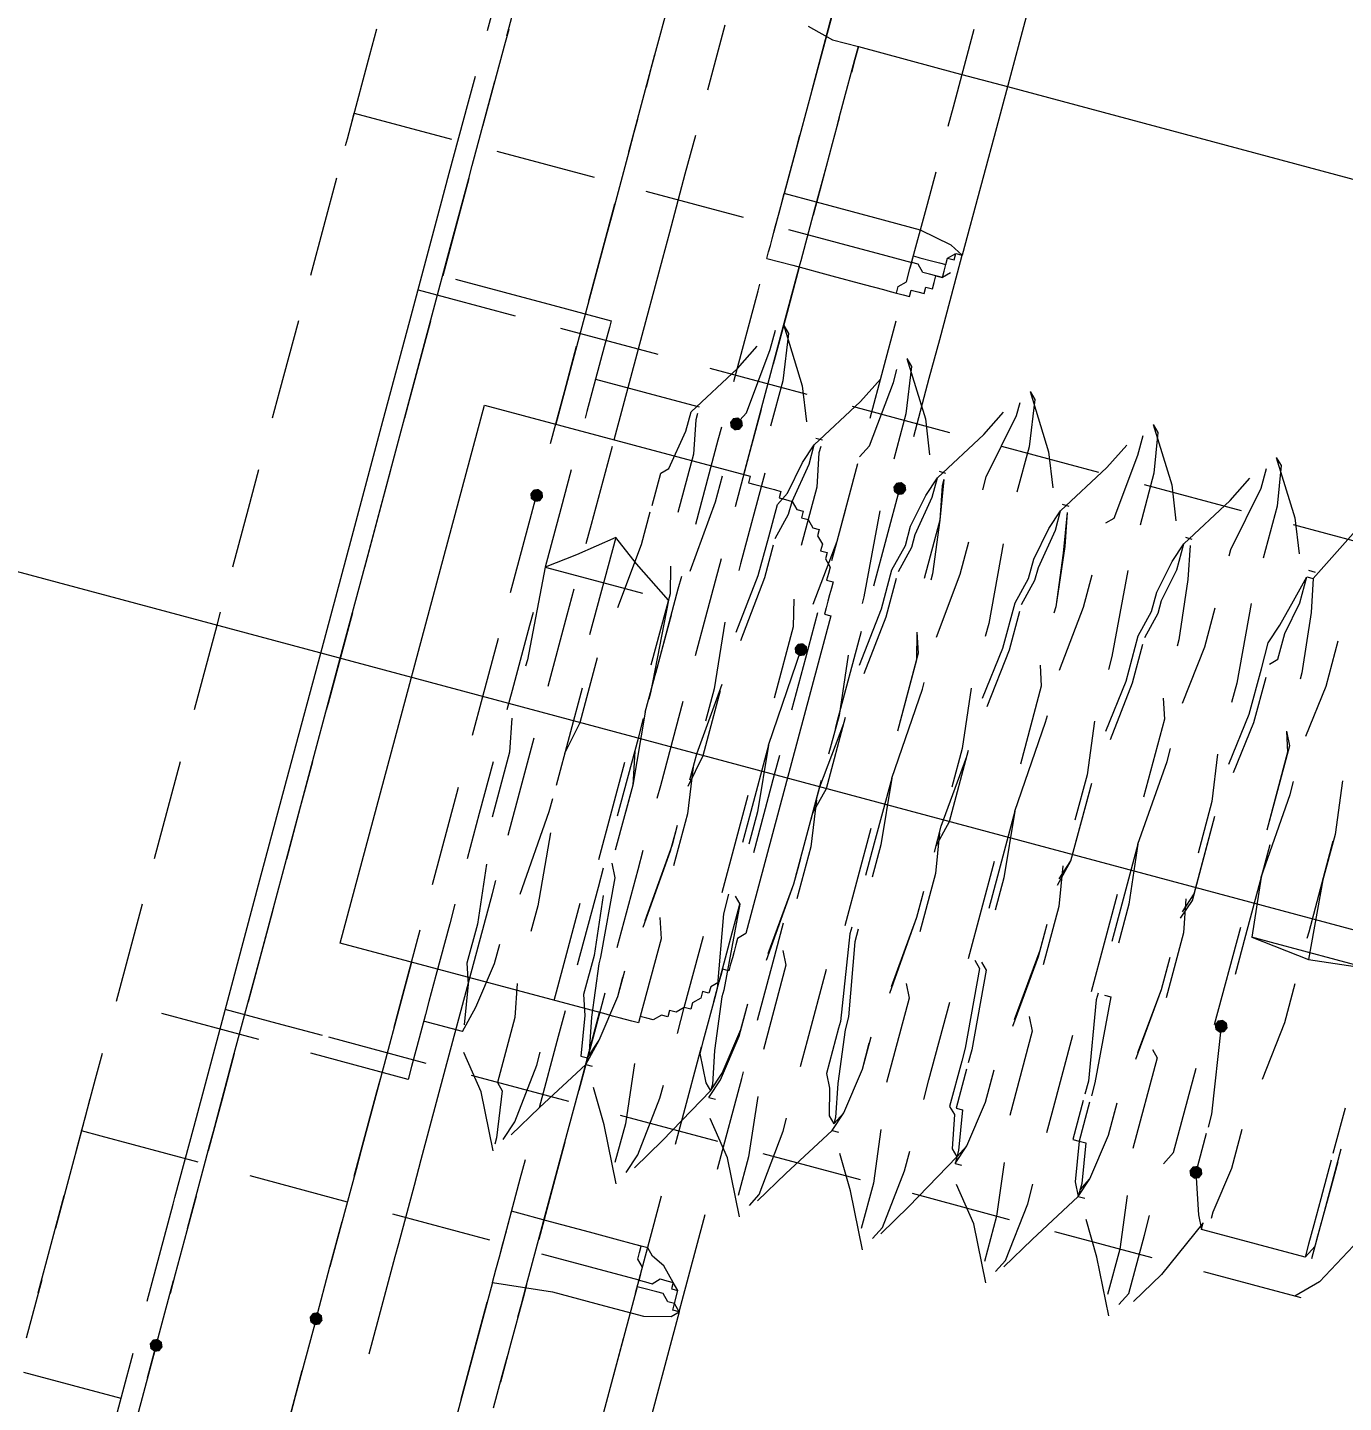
# Model space of a CAD drawing. Header units: millimetres. Extents: x 89051 to 218395, y -330386 to -125649.
# Drawn here: x 90745.63 to 90769.36, y -128572.65 to -128547.86 of the extents above; entities that cross this region are included whole.
import ezdxf

# ---------------------------------------------------------------- set-up
doc = ezdxf.new("R2010")
doc.units = ezdxf.units.MM
doc.header["$LTSCALE"] = 13
doc.linetypes.add('ACAD_ISO04W100', pattern=[30, 24, -3, 0, -3])
doc.layers.add('C00-00-00', color=7, linetype='Continuous')
doc.layers.add('标注、文本', color=3, linetype='Continuous', lineweight=25)
doc.styles.get("Standard").update_dxf_attribs({"font": 'gbenor.shx', "bigfont": 'gbcbig.shx'})
doc.dimstyles.new('1-15', dxfattribs={"dimscale": 20, "dimtxt": 3.5, "dimasz": 2, "dimexe": 1.5, "dimexo": 0.5, "dimgap": 0.5, "dimtad": 1, "dimtoh": 1, "dimdec": 1, "dimdsep": 46, "dimtxsty": 'Standard', "dimcen": 2.5, "dimclrd": 3, "dimclre": 3, "dimclrt": 3, "dimadec": 0, "dimazin": 2, "dimtfac": 1, "dimtdec": 1, "dimtmove": 0, "dimatfit": 2, "dimfxl": 1, "dimarcsym": 0})

# ---------------------------------------------------------------- blocks, each defined once
blk = doc.blocks.new('225635')
at = {"layer": 'C00-00-00'}
h = blk.add_hatch(color=256, dxfattribs=at)
h.dxf.hatch_style = 2
h.paths.add_polyline_path([(72480.039, -125605.137), (72479.954, -125605.173), (72479.918, -125605.258), (72479.954, -125605.344), (72480.039, -125605.379), (72480.125, -125605.344), (72480.16, -125605.258), (72480.125, -125605.173)])
h = blk.add_hatch(color=256, dxfattribs=at)
h.dxf.hatch_style = 2
h.paths.add_polyline_path([(72483.186, -125605.5), (72483.1, -125605.536), (72483.065, -125605.621), (72483.1, -125605.707), (72483.186, -125605.742), (72483.271, -125605.707), (72483.307, -125605.621), (72483.271, -125605.536)])
h = blk.add_hatch(color=256, dxfattribs=at)
h.dxf.hatch_style = 2
h.paths.add_polyline_path([(72476.893, -125607.315), (72476.808, -125607.351), (72476.772, -125607.436), (72476.808, -125607.522), (72476.893, -125607.557), (72476.979, -125607.522), (72477.014, -125607.436), (72476.979, -125607.351)])
h = blk.add_hatch(color=256, dxfattribs=at)
h.dxf.hatch_style = 2
h.paths.add_polyline_path([(72482.218, -125608.767), (72482.132, -125608.803), (72482.097, -125608.888), (72482.132, -125608.974), (72482.218, -125609.009), (72482.303, -125608.974), (72482.338, -125608.888), (72482.303, -125608.803)])
h = blk.add_hatch(color=256, dxfattribs=at)
h.dxf.hatch_style = 2
h.paths.add_polyline_path([(72491.293, -125613.366), (72491.208, -125613.401), (72491.172, -125613.487), (72491.208, -125613.572), (72491.293, -125613.608), (72491.379, -125613.572), (72491.414, -125613.487), (72491.379, -125613.401)])
h = blk.add_hatch(color=256, dxfattribs=at)
h.dxf.hatch_style = 2
h.paths.add_polyline_path([(72491.535, -125616.028), (72491.45, -125616.063), (72491.414, -125616.149), (72491.45, -125616.234), (72491.535, -125616.27), (72491.621, -125616.234), (72491.656, -125616.149), (72491.621, -125616.063)])
h = blk.add_hatch(color=256, dxfattribs=at)
h.dxf.hatch_style = 2
h.paths.add_polyline_path([(72476.893, -125622.683), (72476.808, -125622.719), (72476.772, -125622.804), (72476.808, -125622.89), (72476.893, -125622.925), (72476.979, -125622.89), (72477.014, -125622.804), (72476.979, -125622.719)])
h = blk.add_hatch(color=256, dxfattribs=at)
h.dxf.hatch_style = 2
h.paths.add_polyline_path([(72474.231, -125623.893), (72474.146, -125623.929), (72474.11, -125624.014), (72474.146, -125624.1), (72474.231, -125624.135), (72474.316, -125624.1), (72474.352, -125624.014), (72474.316, -125623.929)])
at = {"layer": 'C00-00-00', "lineweight": 15}
for points in [[(72479.797, -125571.497), (72479.797, -125571.739), (72479.797, -125572.223), (72479.797, -125572.828), (72479.797, -125573.554), (72479.797, -125574.643), (72479.797, -125575.732), (72479.797, -125577.063), (72479.797, -125578.636), (72479.797, -125580.331), (72479.797, -125582.146), (72479.797, -125584.082), (72479.797, -125586.139), (72479.797, -125588.438), (72479.797, -125590.737), (72479.797, -125593.157), (72479.797, -125595.699), (72479.797, -125598.361), (72479.797, -125601.023)], [(72483.186, -125574.764), (72483.186, -125574.885), (72483.186, -125575.006), (72483.186, -125575.49), (72483.186, -125576.095), (72483.186, -125576.821), (72483.186, -125577.91), (72483.186, -125578.999), (72483.186, -125580.331), (72483.186, -125581.904), (72483.186, -125583.477), (72483.186, -125585.292), (72483.186, -125587.228), (72483.186, -125589.406), (72483.186, -125591.584), (72483.186, -125593.883), (72483.186, -125596.183), (72483.186, -125598.724), (72483.186, -125601.265)], [(72482.339, -125598.724), (72482.339, -125597.272)], [(72479.797, -125599.087), (72479.797, -125597.514)], [(72476.893, -125597.998), (72476.893, -125599.45)], [(72479.434, -125597.998), (72479.918, -125598.119)], [(72479.918, -125598.119), (72480.402, -125598.119)], [(72480.402, -125598.119), (72482.218, -125598.119)], [(72480.402, -125598.361), (72480.402, -125598.119)], [(72480.402, -125598.119), (72480.402, -125598.361)], [(72482.218, -125598.119), (72483.186, -125598.119)], [(72483.186, -125598.119), (72497.222, -125598.119)], [(72477.982, -125599.571), (72477.982, -125598.361)], [(72480.402, -125598.845), (72480.402, -125598.361)], [(72480.402, -125598.361), (72480.402, -125598.603)], [(72480.402, -125599.45), (72480.402, -125598.845)], [(72482.339, -125599.087), (72482.339, -125598.724)], [(72473.868, -125599.571), (72473.868, -125599.087)], [(72474.231, -125599.571), (72474.231, -125598.966)], [(72476.893, -125600.418), (72476.893, -125599.208)], [(72474.231, -125599.45), (72474.231, -125599.692)], [(72476.893, -125599.45), (72476.893, -125599.813)], [(72480.402, -125599.571), (72480.402, -125599.45)], [(72480.402, -125599.45), (72480.402, -125599.934)], [(72474.231, -125599.692), (72474.231, -125601.265)], [(72471.932, -125600.539), (72471.932, -125600.055)], [(72479.797, -125600.176), (72479.797, -125599.934)], [(72480.402, -125599.934), (72480.402, -125600.781)], [(72482.339, -125600.539), (72482.339, -125599.934)], [(72473.868, -125600.902), (72473.868, -125600.418)], [(72474.231, -125601.991), (72474.231, -125600.418)], [(72476.893, -125601.023), (72476.893, -125600.418)], [(72476.893, -125600.418), (72476.893, -125600.66)], [(72477.982, -125601.144), (72477.982, -125600.418)], [(72479.797, -125601.749), (72479.797, -125600.176)], [(72480.402, -125601.144), (72480.402, -125600.418)], [(72471.932, -125601.87), (72471.932, -125600.539)], [(72476.893, -125600.66), (72476.893, -125601.023)], [(72482.339, -125601.749), (72482.339, -125600.539)], [(72473.868, -125602.233), (72473.868, -125600.902)], [(72480.402, -125600.781), (72480.402, -125601.265)], [(72476.893, -125601.023), (72476.893, -125602.233)], [(72477.982, -125602.233), (72477.982, -125601.144)], [(72483.186, -125601.265), (72482.944, -125601.144), (72482.339, -125601.023), (72481.491, -125601.023), (72480.402, -125601.023), (72479.797, -125601.023)], [(72479.797, -125602.233), (72479.797, -125602.112), (72479.797, -125601.991), (72479.797, -125601.87), (72479.797, -125601.628), (72479.797, -125601.386), (72479.797, -125601.265), (72479.797, -125601.023)], [(72480.402, -125602.112), (72480.402, -125601.144)], [(72482.097, -125602.233), (72482.218, -125602.233), (72482.339, -125602.233), (72482.46, -125602.233), (72482.46, -125602.112), (72482.581, -125602.112), (72482.702, -125602.112), (72482.702, -125601.991), (72482.823, -125601.991), (72482.823, -125601.87), (72482.823, -125601.749), (72482.944, -125601.749), (72482.944, -125601.628), (72482.944, -125601.507), (72482.944, -125601.386), (72483.065, -125601.265)], [(72482.944, -125601.507), (72482.944, -125601.386)], [(72482.944, -125601.386), (72483.065, -125601.386)], [(72483.065, -125601.386), (72483.065, -125601.265)], [(72483.065, -125601.265), (72483.186, -125601.265)], [(72483.186, -125601.386), (72483.186, -125601.265)], [(72483.186, -125602.838), (72483.186, -125601.386)], [(72471.932, -125601.749), (72471.932, -125601.628)], [(72471.932, -125601.628), (72473.747, -125601.628)], [(72474.594, -125601.628), (72476.409, -125601.628)], [(72477.377, -125601.628), (72479.192, -125601.628)], [(72480.039, -125601.628), (72481.854, -125601.628)], [(72481.854, -125601.628), (72482.339, -125601.628)], [(72482.339, -125601.628), (72482.339, -125601.507)], [(72482.339, -125601.507), (72482.46, -125601.507)], [(72482.339, -125601.749), (72482.339, -125601.628)], [(72482.46, -125601.628), (72482.339, -125601.628)], [(72482.46, -125601.507), (72482.702, -125601.507)], [(72482.581, -125601.749), (72482.46, -125601.628)], [(72482.702, -125601.507), (72482.823, -125601.507)], [(72482.823, -125601.507), (72482.944, -125601.507)], [(72483.065, -125601.628), (72482.944, -125601.749)], [(72471.932, -125601.87), (72471.932, -125601.749)], [(72471.932, -125601.991), (72471.932, -125601.87)], [(72482.339, -125601.991), (72482.339, -125601.749)], [(72482.702, -125601.749), (72482.581, -125601.749)], [(72482.823, -125601.749), (72482.702, -125601.749)], [(72482.944, -125601.749), (72482.823, -125601.749)], [(72471.932, -125602.112), (72471.932, -125601.991)], [(72471.932, -125602.233), (72471.932, -125602.112)], [(72474.231, -125602.233), (72474.231, -125601.991)], [(72476.893, -125602.112), (72476.893, -125601.991)], [(72476.893, -125603.806), (72476.893, -125602.112)], [(72480.402, -125602.233), (72480.402, -125602.112)], [(72482.218, -125602.112), (72482.339, -125601.991)], [(72482.218, -125602.233), (72482.218, -125602.112)], [(72473.868, -125620.021), (72473.868, -125619.416), (72473.868, -125617.48), (72473.868, -125615.423), (72473.868, -125613.245), (72473.868, -125611.188), (72473.868, -125609.009), (72473.868, -125606.952), (72473.868, -125604.895), (72473.868, -125602.838), (72473.868, -125602.233)], [(72474.231, -125602.233), (72474.231, -125602.838)], [(72474.231, -125611.188), (72474.231, -125609.251), (72474.231, -125607.315), (72474.231, -125605.5), (72474.231, -125603.685), (72474.231, -125602.233)], [(72476.893, -125602.233), (72476.893, -125602.596), (72476.893, -125604.29), (72476.893, -125606.105)], [(72477.982, -125606.105), (72477.982, -125604.411), (72477.982, -125602.717), (72477.982, -125602.233)], [(72479.797, -125602.233), (72480.281, -125602.233), (72481.007, -125602.233), (72481.612, -125602.233), (72481.975, -125602.233), (72482.097, -125602.233)], [(72480.402, -125602.233), (72480.402, -125603.08)], [(72480.402, -125606.105), (72480.402, -125604.774), (72480.402, -125603.443), (72480.402, -125602.233)], [(72482.097, -125602.233), (72482.218, -125602.233)], [(72471.932, -125604.653), (72471.932, -125602.838)], [(72474.231, -125602.838), (72474.231, -125604.048)], [(72479.797, -125602.838), (72479.797, -125602.717)], [(72479.797, -125604.532), (72479.797, -125602.838)], [(72482.339, -125604.532), (72482.339, -125602.717)], [(72483.186, -125603.564), (72483.186, -125602.838)], [(72480.402, -125603.08), (72480.402, -125604.048)], [(72480.402, -125603.322), (72480.523, -125603.443)], [(72480.402, -125603.322), (72481.007, -125604.29)], [(72482.702, -125603.322), (72482.823, -125603.443)], [(72482.702, -125603.322), (72483.307, -125604.29)], [(72485.001, -125603.322), (72485.122, -125603.443)], [(72485.001, -125603.322), (72485.606, -125604.29)], [(72487.3, -125603.322), (72487.421, -125603.443)], [(72487.3, -125603.322), (72487.905, -125604.29)], [(72489.599, -125603.322), (72489.72, -125603.443)], [(72489.599, -125603.322), (72490.204, -125604.29)], [(72480.281, -125603.806), (72480.281, -125603.443)], [(72480.523, -125603.443), (72480.644, -125604.29)], [(72482.581, -125603.806), (72482.581, -125603.564)], [(72482.823, -125603.443), (72482.944, -125604.29)], [(72483.186, -125604.653), (72483.186, -125603.564)], [(72484.88, -125603.806), (72484.88, -125603.564)], [(72485.122, -125603.443), (72485.243, -125604.29)], [(72487.179, -125603.927), (72487.179, -125603.564)], [(72487.421, -125603.443), (72487.542, -125604.169)], [(72489.478, -125603.927), (72489.478, -125603.564)], [(72489.72, -125603.443), (72489.841, -125604.169)], [(72479.797, -125604.29), (72480.039, -125603.806)], [(72480.16, -125605.016), (72480.281, -125603.806)], [(72482.097, -125604.29), (72482.339, -125603.806)], [(72482.46, -125605.016), (72482.581, -125603.806)], [(72484.396, -125604.29), (72484.638, -125603.806)], [(72484.638, -125605.016), (72484.88, -125603.806)], [(72486.695, -125604.29), (72486.937, -125603.806)], [(72488.994, -125604.29), (72489.236, -125603.806)], [(72474.473, -125604.048), (72476.288, -125604.048)], [(72476.288, -125604.048), (72477.377, -125604.048)], [(72477.377, -125604.048), (72477.377, -125604.169)], [(72487.058, -125605.137), (72487.179, -125603.927)], [(72489.236, -125605.137), (72489.478, -125603.927)], [(72477.377, -125604.169), (72477.377, -125604.532)], [(72479.192, -125605.258), (72479.797, -125604.29)], [(72480.644, -125604.29), (72480.644, -125605.137)], [(72481.007, -125604.29), (72481.249, -125604.895)], [(72481.491, -125605.258), (72482.097, -125604.29)], [(72482.944, -125604.29), (72482.944, -125605.137)], [(72483.307, -125604.29), (72483.549, -125604.895)], [(72483.791, -125605.258), (72484.396, -125604.29)], [(72485.243, -125604.29), (72485.243, -125605.137)], [(72485.606, -125604.29), (72485.848, -125604.895)], [(72486.09, -125605.258), (72486.695, -125604.29)], [(72487.542, -125604.169), (72487.542, -125605.137)], [(72487.905, -125604.29), (72488.147, -125604.895)], [(72488.389, -125605.258), (72488.994, -125604.29)], [(72489.841, -125604.169), (72489.841, -125605.137)], [(72490.204, -125604.29), (72490.446, -125604.895)], [(72490.809, -125605.258), (72491.293, -125604.29)], [(72473.868, -125604.411), (72475.683, -125604.411)], [(72476.53, -125604.411), (72478.345, -125604.411)], [(72477.377, -125604.532), (72477.377, -125605.137)], [(72479.313, -125604.411), (72481.128, -125604.411)], [(72481.975, -125604.411), (72483.791, -125604.411)], [(72484.759, -125604.411), (72486.574, -125604.411)], [(72487.421, -125604.411), (72489.236, -125604.411)], [(72490.204, -125604.411), (72492.019, -125604.411)], [(72476.893, -125605.5), (72476.893, -125604.653)], [(72474.231, -125604.895), (72474.231, -125606.468)], [(72480.039, -125605.258), (72480.16, -125605.016)], [(72480.402, -125604.895), (72480.402, -125605.742)], [(72482.339, -125605.258), (72482.46, -125605.016)], [(72484.638, -125605.258), (72484.638, -125605.016)], [(72477.377, -125605.137), (72477.377, -125605.742)], [(72477.377, -125605.137), (72479.192, -125605.137)], [(72479.192, -125605.137), (72479.313, -125605.137)], [(72479.192, -125605.621), (72479.192, -125605.258)], [(72479.313, -125605.258), (72479.313, -125605.379)], [(72481.37, -125605.621), (72481.491, -125605.258)], [(72481.491, -125605.137), (72481.612, -125605.137)], [(72481.491, -125605.621), (72481.491, -125605.258)], [(72481.612, -125605.258), (72481.612, -125605.379)], [(72481.612, -125605.258), (72481.612, -125605.379)], [(72483.67, -125605.621), (72483.791, -125605.258)], [(72483.791, -125605.137), (72483.912, -125605.137)], [(72483.791, -125605.621), (72483.791, -125605.258)], [(72483.912, -125605.258), (72484.033, -125605.984)], [(72483.912, -125605.258), (72483.912, -125605.379)], [(72485.969, -125605.621), (72486.09, -125605.258)], [(72486.09, -125605.137), (72486.211, -125605.137)], [(72486.09, -125605.621), (72486.09, -125605.258)], [(72486.211, -125605.258), (72486.332, -125605.863)], [(72486.211, -125605.258), (72486.332, -125605.984)], [(72486.937, -125605.258), (72487.058, -125605.137)], [(72488.268, -125605.621), (72488.389, -125605.258)], [(72488.389, -125605.137), (72488.51, -125605.137)], [(72488.389, -125605.742), (72488.389, -125605.258)], [(72488.51, -125605.258), (72488.631, -125605.863)], [(72488.51, -125605.258), (72488.631, -125605.863)], [(72489.236, -125605.258), (72489.236, -125605.137)], [(72490.567, -125605.742), (72490.688, -125605.258)], [(72490.688, -125605.137), (72490.809, -125605.137)], [(72490.688, -125605.742), (72490.688, -125605.258)], [(72490.688, -125605.258), (72490.809, -125605.258)], [(72490.809, -125605.258), (72490.93, -125605.863)], [(72490.809, -125605.258), (72490.93, -125605.863)], [(72471.932, -125606.831), (72471.932, -125605.5)], [(72476.893, -125606.468), (72476.893, -125605.5)], [(72479.071, -125606.347), (72479.192, -125605.621)], [(72479.313, -125605.379), (72479.434, -125605.984)], [(72479.797, -125605.621), (72479.797, -125605.379)], [(72479.797, -125607.194), (72479.797, -125605.621)], [(72481.249, -125606.226), (72481.37, -125605.621)], [(72481.37, -125606.347), (72481.491, -125605.621)], [(72481.612, -125605.379), (72481.733, -125605.984)], [(72481.612, -125605.379), (72481.733, -125605.984)], [(72482.339, -125606.831), (72482.339, -125605.379)], [(72483.186, -125607.436), (72483.186, -125605.621)], [(72483.549, -125606.226), (72483.67, -125605.621)], [(72483.67, -125606.347), (72483.791, -125605.621)], [(72483.912, -125605.379), (72484.033, -125605.984)], [(72485.848, -125606.226), (72485.969, -125605.621)], [(72485.969, -125606.347), (72486.09, -125605.621)], [(72488.147, -125606.226), (72488.268, -125605.621)], [(72477.377, -125605.742), (72477.377, -125605.863)], [(72480.402, -125605.742), (72480.402, -125606.71)], [(72486.332, -125605.863), (72486.453, -125606.952)], [(72488.268, -125606.347), (72488.389, -125605.742)], [(72488.631, -125605.863), (72488.752, -125606.952)], [(72488.631, -125605.863), (72488.752, -125606.952)], [(72490.446, -125606.226), (72490.567, -125605.742)], [(72490.567, -125606.347), (72490.688, -125605.742)], [(72490.93, -125605.863), (72491.051, -125606.952)], [(72490.93, -125605.863), (72491.051, -125606.952)], [(72475.562, -125606.105), (72480.523, -125606.105)], [(72475.562, -125616.149), (72475.562, -125606.105)], [(72479.434, -125605.984), (72479.434, -125607.073)], [(72480.523, -125606.105), (72480.523, -125606.226), (72480.644, -125606.226), (72480.765, -125606.226), (72480.886, -125606.226), (72481.007, -125606.226), (72481.128, -125606.226), (72481.128, -125606.347), (72481.249, -125606.347), (72481.37, -125606.347), (72481.491, -125606.468), (72481.612, -125606.468), (72481.612, -125606.589), (72481.733, -125606.589), (72481.854, -125606.71), (72481.975, -125606.71), (72481.975, -125606.831), (72482.097, -125606.952), (72482.097, -125607.073), (72482.218, -125607.073), (72482.218, -125607.194), (72482.339, -125607.315), (72482.339, -125607.436), (72482.339, -125607.557), (72482.46, -125607.557), (72482.46, -125607.678), (72482.46, -125607.799), (72482.46, -125607.92), (72482.46, -125608.041), (72482.46, -125608.162), (72482.581, -125608.162)], [(72480.765, -125605.984), (72480.765, -125607.678)], [(72481.733, -125605.984), (72481.733, -125607.073)], [(72481.733, -125605.984), (72481.733, -125607.073)], [(72482.944, -125606.105), (72483.065, -125607.678)], [(72484.033, -125605.984), (72484.154, -125606.952)], [(72484.033, -125605.984), (72484.033, -125607.073)], [(72485.243, -125606.105), (72485.364, -125607.557)], [(72486.332, -125605.984), (72486.453, -125606.952)], [(72487.542, -125605.984), (72487.663, -125607.557)], [(72489.841, -125605.984), (72489.962, -125607.436)], [(72477.982, -125607.678), (72477.982, -125606.226)], [(72478.95, -125606.468), (72479.071, -125606.347)], [(72480.039, -125606.71), (72480.039, -125606.226)], [(72481.128, -125606.468), (72481.249, -125606.226)], [(72481.37, -125606.589), (72481.37, -125606.347)], [(72482.339, -125606.831), (72482.339, -125606.226)], [(72483.549, -125606.589), (72483.549, -125606.226)], [(72483.67, -125606.589), (72483.67, -125606.347)], [(72484.638, -125606.831), (72484.638, -125606.226)], [(72485.848, -125606.589), (72485.848, -125606.226)], [(72485.969, -125606.589), (72485.969, -125606.347)], [(72486.937, -125606.831), (72486.937, -125606.226)], [(72488.147, -125606.589), (72488.147, -125606.226)], [(72488.268, -125606.589), (72488.268, -125606.347)], [(72489.236, -125606.952), (72489.236, -125606.226)], [(72490.325, -125606.589), (72490.446, -125606.226)], [(72490.567, -125606.831), (72490.567, -125606.347)], [(72491.535, -125607.073), (72491.535, -125606.226)], [(72474.231, -125606.468), (72474.231, -125606.71)], [(72478.95, -125607.073), (72478.95, -125606.468)], [(72481.128, -125607.073), (72481.128, -125606.468)], [(72481.249, -125607.073), (72481.37, -125606.589)], [(72483.428, -125607.073), (72483.549, -125606.589)], [(72483.549, -125607.073), (72483.67, -125606.589)], [(72485.727, -125607.073), (72485.848, -125606.589)], [(72485.848, -125607.073), (72485.969, -125606.589)], [(72488.026, -125607.073), (72488.147, -125606.589)], [(72488.147, -125607.073), (72488.268, -125606.589)], [(72490.325, -125607.073), (72490.325, -125606.589)], [(72471.932, -125607.315), (72471.932, -125606.831)], [(72477.377, -125606.831), (72477.377, -125607.557)], [(72479.918, -125608.041), (72480.039, -125606.71)], [(72482.218, -125608.041), (72482.339, -125606.831)], [(72482.339, -125607.194), (72482.339, -125606.831)], [(72484.517, -125608.041), (72484.638, -125606.831)], [(72486.816, -125608.041), (72486.937, -125606.831)], [(72490.446, -125606.952), (72490.567, -125606.831)], [(72481.128, -125607.799), (72481.128, -125607.073)], [(72483.428, -125607.799), (72483.428, -125607.073)], [(72484.154, -125606.952), (72484.154, -125607.073)], [(72485.727, -125607.92), (72485.727, -125607.073)], [(72486.453, -125606.952), (72486.453, -125607.073)], [(72486.453, -125606.952), (72486.453, -125607.073)], [(72488.026, -125607.92), (72488.026, -125607.073)], [(72488.752, -125606.952), (72488.752, -125607.073)], [(72488.752, -125606.952), (72488.752, -125607.073)], [(72489.115, -125608.041), (72489.236, -125606.952)], [(72490.325, -125607.92), (72490.325, -125607.073)], [(72491.051, -125606.952), (72491.051, -125607.073)], [(72491.051, -125606.952), (72491.051, -125607.073)], [(72491.414, -125608.041), (72491.535, -125607.073)], [(72478.95, -125607.799), (72478.95, -125607.194)], [(72481.249, -125607.799), (72481.249, -125607.194)], [(72483.549, -125607.92), (72483.549, -125607.194)], [(72485.848, -125607.92), (72485.848, -125607.194)], [(72488.147, -125607.92), (72488.147, -125607.194)], [(72490.446, -125608.041), (72490.446, -125607.194)], [(72476.893, -125609.251), (72476.893, -125607.436)], [(72477.377, -125607.557), (72477.377, -125608.646)], [(72485.364, -125607.557), (72485.364, -125607.799)], [(72487.663, -125607.557), (72487.663, -125607.799)], [(72489.962, -125607.436), (72489.962, -125607.799)], [(72474.231, -125607.678), (72474.231, -125608.283)], [(72478.466, -125607.799), (72477.861, -125608.283)], [(72477.982, -125608.041), (72477.982, -125607.678)], [(72478.466, -125607.799), (72478.466, -125609.614)], [(72478.95, -125608.162), (72478.466, -125607.799)], [(72478.829, -125609.009), (72478.95, -125607.799)], [(72480.402, -125607.678), (72480.402, -125608.767)], [(72480.765, -125607.678), (72480.765, -125607.799)], [(72481.007, -125608.888), (72481.128, -125607.799)], [(72481.128, -125609.009), (72481.249, -125607.799)], [(72483.065, -125607.678), (72483.065, -125607.799)], [(72483.307, -125608.888), (72483.428, -125607.799)], [(72479.555, -125608.041), (72479.676, -125608.525)], [(72481.854, -125608.041), (72481.975, -125608.525)], [(72481.854, -125608.041), (72481.975, -125608.525)], [(72483.428, -125609.009), (72483.549, -125607.92)], [(72484.154, -125608.041), (72484.275, -125608.404)], [(72484.154, -125608.041), (72484.275, -125608.525)], [(72485.606, -125608.888), (72485.727, -125607.92)], [(72485.727, -125609.009), (72485.848, -125607.92)], [(72486.453, -125608.041), (72486.574, -125608.404)], [(72486.453, -125608.041), (72486.574, -125608.404)], [(72487.905, -125608.888), (72488.026, -125607.92)], [(72488.026, -125609.009), (72488.147, -125607.92)], [(72488.752, -125608.041), (72488.873, -125608.404)], [(72488.752, -125608.041), (72488.873, -125608.404)], [(72490.204, -125608.888), (72490.325, -125607.92)], [(72490.325, -125609.009), (72490.446, -125608.041)], [(72491.051, -125608.041), (72491.172, -125608.283)], [(72491.051, -125608.041), (72491.172, -125608.404)], [(72471.932, -125609.009), (72471.932, -125608.283)], [(72474.231, -125608.283), (72474.231, -125609.493)], [(72477.861, -125608.283), (72477.377, -125608.646)], [(72479.676, -125608.646), (72478.95, -125608.162)], [(72479.797, -125608.404), (72479.797, -125608.162)], [(72482.339, -125609.009), (72482.339, -125608.162)], [(72482.581, -125608.162), (72482.581, -125614.092)], [(72483.186, -125609.977), (72483.186, -125608.283)], [(72491.172, -125608.283), (72491.172, -125609.856)], [(72479.676, -125608.525), (72479.676, -125609.856)], [(72479.797, -125609.977), (72479.797, -125608.404)], [(72481.975, -125608.525), (72481.975, -125609.856)], [(72481.975, -125608.525), (72481.975, -125609.856)], [(72484.275, -125608.404), (72484.275, -125609.856)], [(72484.275, -125608.525), (72484.275, -125609.856)], [(72486.574, -125608.404), (72486.574, -125609.856)], [(72486.574, -125608.404), (72486.574, -125609.856)], [(72488.873, -125608.404), (72488.873, -125609.856)], [(72488.873, -125608.404), (72488.873, -125609.856)], [(72491.172, -125608.404), (72491.172, -125609.856)], [(72477.377, -125608.646), (72477.498, -125610.34)], [(72477.377, -125608.646), (72478.708, -125608.646)], [(72478.708, -125608.646), (72479.192, -125608.646)], [(72479.676, -125608.646), (72479.797, -125610.34)], [(72480.402, -125608.767), (72480.402, -125609.493)], [(72480.765, -125608.767), (72480.886, -125609.977)], [(72483.065, -125608.767), (72483.186, -125609.856)], [(72485.364, -125608.767), (72485.485, -125609.856)], [(72487.663, -125608.767), (72487.784, -125609.735)], [(72489.962, -125608.767), (72490.083, -125609.614)], [(72492.261, -125608.646), (72492.382, -125609.614)], [(72471.932, -125610.098), (72471.932, -125609.009)], [(72477.982, -125609.372), (72477.982, -125608.888)], [(72479.797, -125610.703), (72479.797, -125608.888)], [(72482.097, -125610.703), (72482.218, -125608.888)], [(72482.339, -125609.977), (72482.339, -125609.009)], [(72484.396, -125610.703), (72484.517, -125609.009)], [(72484.517, -125609.009), (72484.517, -125608.888)], [(72486.695, -125610.703), (72486.816, -125609.009)], [(72486.816, -125609.009), (72486.816, -125608.888)], [(72489.115, -125609.13), (72489.115, -125608.888)], [(72491.414, -125609.13), (72491.414, -125608.888)], [(72488.994, -125610.703), (72489.115, -125609.13)], [(72491.293, -125610.703), (72491.414, -125609.13)], [(72477.377, -125609.493), (72477.377, -125609.735)], [(72477.982, -125610.703), (72477.982, -125609.372)], [(72477.377, -125609.735), (72477.377, -125610.945)], [(72487.784, -125609.735), (72487.784, -125610.582)], [(72490.083, -125609.614), (72490.083, -125610.582)], [(72492.382, -125609.614), (72492.382, -125610.461)], [(72492.382, -125611.43), (72492.382, -125609.735)], [(72478.708, -125611.188), (72478.708, -125609.977)], [(72480.886, -125611.188), (72481.007, -125609.856)], [(72480.886, -125609.977), (72480.886, -125610.582)], [(72481.007, -125611.188), (72481.007, -125609.977)], [(72483.186, -125609.856), (72483.186, -125610.582)], [(72483.186, -125611.188), (72483.307, -125609.977)], [(72483.186, -125610.098), (72483.186, -125609.977)], [(72483.307, -125611.188), (72483.307, -125609.856)], [(72485.485, -125609.856), (72485.485, -125610.582)], [(72485.485, -125611.309), (72485.606, -125609.977)], [(72485.606, -125611.188), (72485.606, -125609.856)], [(72487.905, -125611.309), (72487.905, -125609.856)], [(72487.905, -125611.309), (72487.905, -125609.977)], [(72490.204, -125611.309), (72490.204, -125609.856)], [(72490.204, -125611.43), (72490.204, -125609.977)], [(72476.893, -125611.188), (72476.893, -125610.098)], [(72491.293, -125610.098), (72491.293, -125610.703)], [(72474.231, -125610.34), (72474.231, -125612.035)], [(72477.498, -125610.34), (72477.498, -125610.461)], [(72478.587, -125610.582), (72478.587, -125612.398)], [(72479.797, -125610.34), (72479.797, -125610.461)], [(72480.402, -125610.34), (72480.402, -125611.914)], [(72492.382, -125610.461), (72492.503, -125611.914)], [(72479.797, -125610.703), (72479.918, -125612.035)], [(72479.797, -125611.188), (72479.797, -125610.824)], [(72482.097, -125610.703), (72482.218, -125611.914)], [(72482.097, -125610.703), (72482.097, -125612.035)], [(72482.339, -125611.188), (72482.339, -125610.824)], [(72484.396, -125610.703), (72484.517, -125611.914)], [(72484.396, -125610.703), (72484.396, -125611.914)], [(72486.695, -125610.703), (72486.816, -125611.914)], [(72486.695, -125610.703), (72486.695, -125611.914)], [(72488.994, -125610.703), (72489.115, -125611.793)], [(72488.994, -125610.703), (72488.994, -125611.914)], [(72491.293, -125610.703), (72491.414, -125611.793)], [(72491.293, -125610.703), (72491.293, -125611.793)], [(72471.932, -125611.188), (72471.932, -125610.945)], [(72477.377, -125610.945), (72477.377, -125611.309)], [(72483.186, -125612.277), (72483.186, -125611.066)], [(72471.932, -125612.761), (72471.932, -125611.188)], [(72474.231, -125620.021), (72474.231, -125618.569), (72474.231, -125616.754), (72474.231, -125614.939), (72474.231, -125613.003), (72474.231, -125611.188)], [(72476.893, -125611.914), (72476.893, -125611.188)], [(72478.587, -125611.793), (72478.708, -125611.188)], [(72479.797, -125612.64), (72479.797, -125611.188)], [(72480.886, -125611.793), (72481.007, -125611.188)], [(72480.886, -125611.672), (72480.886, -125611.188)], [(72482.339, -125612.64), (72482.339, -125611.188)], [(72483.186, -125611.793), (72483.186, -125611.188)], [(72483.186, -125611.672), (72483.307, -125611.188)], [(72485.485, -125611.672), (72485.606, -125611.188)], [(72485.485, -125611.793), (72485.485, -125611.309)], [(72487.784, -125611.793), (72487.905, -125611.309)], [(72487.784, -125611.672), (72487.905, -125611.309)], [(72490.083, -125611.672), (72490.204, -125611.309)], [(72477.498, -125611.43), (72477.619, -125612.035)], [(72479.797, -125611.43), (72479.918, -125612.035)], [(72480.886, -125611.43), (72481.007, -125612.277)], [(72483.186, -125611.43), (72483.307, -125612.277)], [(72485.485, -125611.43), (72485.606, -125612.156)], [(72487.784, -125611.43), (72487.905, -125612.156)], [(72490.083, -125611.793), (72490.204, -125611.43)], [(72490.083, -125611.43), (72490.204, -125612.035)], [(72492.382, -125611.551), (72492.382, -125611.43)], [(72477.982, -125612.882), (72477.982, -125611.672)], [(72479.676, -125613.487), (72479.676, -125611.672)], [(72481.975, -125613.487), (72481.975, -125611.672)], [(72484.275, -125613.487), (72484.275, -125611.672)], [(72486.574, -125613.487), (72486.574, -125611.672)], [(72488.873, -125613.487), (72488.873, -125611.672)], [(72489.115, -125611.793), (72489.115, -125612.519)], [(72491.172, -125613.487), (72491.172, -125611.672)], [(72491.293, -125611.793), (72491.293, -125612.519)], [(72491.414, -125611.793), (72492.503, -125611.914)], [(72491.777, -125611.793), (72491.414, -125611.793)], [(72493.592, -125611.793), (72491.777, -125611.793)], [(72492.503, -125611.914), (72493.592, -125611.793)], [(72474.231, -125612.035), (72474.231, -125612.156)], [(72477.619, -125612.035), (72477.619, -125613.245)], [(72479.918, -125612.035), (72479.918, -125612.519)], [(72479.918, -125612.035), (72479.918, -125613.245)], [(72480.402, -125611.914), (72480.402, -125612.156)], [(72482.097, -125612.035), (72482.097, -125612.519)], [(72482.218, -125611.914), (72482.218, -125612.519)], [(72484.396, -125611.914), (72484.396, -125612.519)], [(72484.517, -125611.914), (72484.517, -125612.519)], [(72486.695, -125611.914), (72486.695, -125612.519)], [(72486.816, -125611.914), (72486.816, -125612.519)], [(72488.994, -125611.914), (72488.994, -125612.519)], [(72490.204, -125612.035), (72490.204, -125613.245)], [(72477.377, -125612.277), (72477.377, -125613.245)], [(72481.007, -125612.277), (72481.007, -125613.245)], [(72483.186, -125612.882), (72483.186, -125612.277)], [(72483.307, -125612.277), (72483.307, -125613.245)], [(72485.606, -125612.156), (72485.606, -125613.245)], [(72487.905, -125612.156), (72487.905, -125613.245)], [(72480.886, -125612.882), (72480.886, -125612.519)], [(72483.186, -125613.003), (72483.186, -125612.519)], [(72485.485, -125613.003), (72485.485, -125612.519)], [(72487.784, -125613.003), (72487.784, -125612.519)], [(72490.083, -125613.124), (72490.083, -125612.519)], [(72492.382, -125613.124), (72492.382, -125612.398)], [(72478.587, -125612.882), (72478.587, -125612.64)], [(72480.886, -125613.003), (72480.886, -125612.64)], [(72483.186, -125613.003), (72483.186, -125612.64)], [(72485.485, -125613.003), (72485.485, -125612.64)], [(72487.784, -125613.124), (72487.784, -125612.64)], [(72490.083, -125613.124), (72490.083, -125612.64)], [(72476.893, -125613.003), (72476.893, -125612.882)], [(72476.893, -125614.697), (72476.893, -125613.003)], [(72477.982, -125613.487), (72477.982, -125612.882)], [(72478.466, -125614.455), (72478.587, -125612.882)], [(72480.765, -125614.334), (72480.886, -125612.882)], [(72480.765, -125614.455), (72480.886, -125613.003)], [(72483.065, -125614.455), (72483.186, -125613.003)], [(72483.065, -125614.334), (72483.186, -125613.003)], [(72485.364, -125614.455), (72485.485, -125613.003)], [(72485.364, -125614.334), (72485.485, -125613.003)], [(72487.663, -125614.334), (72487.784, -125613.003)], [(72474.231, -125613.124), (72474.231, -125613.971)], [(72477.377, -125613.245), (72477.377, -125614.092)], [(72478.708, -125613.245), (72478.829, -125614.576)], [(72480.402, -125613.124), (72480.402, -125613.487)], [(72487.663, -125614.455), (72487.784, -125613.124)], [(72489.962, -125614.455), (72490.083, -125613.124)], [(72489.962, -125614.334), (72490.083, -125613.124)], [(72492.261, -125614.213), (72492.382, -125613.124)], [(72479.918, -125613.487), (72480.039, -125613.729)], [(72480.402, -125613.487), (72480.402, -125614.939)], [(72482.097, -125613.487), (72482.097, -125613.85)], [(72482.218, -125613.487), (72482.339, -125613.608)], [(72484.396, -125613.487), (72484.396, -125613.608)], [(72484.517, -125613.487), (72484.517, -125613.729)], [(72486.695, -125613.487), (72486.816, -125613.608)], [(72486.816, -125613.487), (72486.937, -125613.608)], [(72488.994, -125613.487), (72488.994, -125613.608)], [(72489.115, -125613.487), (72489.236, -125613.487)], [(72489.236, -125613.487), (72489.357, -125615.06)], [(72491.293, -125613.487), (72491.535, -125615.06)], [(72471.932, -125615.544), (72471.932, -125613.729)], [(72479.797, -125613.971), (72479.797, -125613.608)], [(72480.039, -125613.729), (72480.16, -125615.181)], [(72482.339, -125613.608), (72482.46, -125615.181)], [(72482.339, -125615.423), (72482.339, -125613.608)], [(72483.186, -125614.455), (72483.186, -125613.729)], [(72484.396, -125613.608), (72484.638, -125615.181)], [(72484.517, -125613.729), (72484.759, -125615.06)], [(72486.816, -125613.608), (72486.937, -125615.06)], [(72486.937, -125613.608), (72487.058, -125615.06)], [(72488.994, -125613.608), (72489.236, -125615.06)], [(72474.231, -125613.971), (72474.231, -125614.939)], [(72479.797, -125615.423), (72479.797, -125613.971)], [(72482.097, -125613.85), (72482.339, -125615.181)], [(72477.74, -125614.092), (72477.861, -125615.181)], [(72479.918, -125614.092), (72480.039, -125615.181)], [(72482.581, -125614.092), (72482.46, -125614.213), (72482.46, -125614.334), (72482.46, -125614.455), (72482.46, -125614.576), (72482.46, -125614.697), (72482.46, -125614.818), (72482.339, -125614.818), (72482.339, -125614.939), (72482.339, -125615.06), (72482.218, -125615.181), (72482.218, -125615.302), (72482.097, -125615.302), (72482.097, -125615.423), (72481.975, -125615.544), (72481.975, -125615.665), (72481.854, -125615.665), (72481.733, -125615.786), (72481.612, -125615.786), (72481.612, -125615.907), (72481.491, -125615.907), (72481.37, -125616.028), (72481.249, -125616.028), (72481.128, -125616.028), (72481.128, -125616.149), (72481.007, -125616.149), (72480.886, -125616.149), (72480.765, -125616.149), (72480.644, -125616.149), (72480.523, -125616.149)], [(72481.007, -125614.213), (72481.128, -125614.576)], [(72483.307, -125614.213), (72483.428, -125614.455)], [(72485.606, -125614.213), (72485.727, -125614.455)], [(72487.905, -125614.213), (72488.026, -125614.455)], [(72490.204, -125614.213), (72490.325, -125614.334)], [(72477.982, -125614.576), (72477.982, -125614.334)], [(72479.555, -125615.544), (72479.555, -125614.334)], [(72481.854, -125615.665), (72481.854, -125614.334)], [(72483.186, -125615.544), (72483.186, -125614.455)], [(72483.428, -125614.455), (72483.428, -125616.028)], [(72484.154, -125615.665), (72484.154, -125614.334)], [(72485.727, -125614.455), (72485.727, -125616.028)], [(72486.453, -125615.786), (72486.453, -125614.334)], [(72488.026, -125614.455), (72488.026, -125616.028)], [(72488.752, -125615.786), (72488.752, -125614.334)], [(72490.325, -125614.334), (72490.325, -125616.028)], [(72491.051, -125615.907), (72491.051, -125614.334)], [(72493.834, -125614.334), (72493.834, -125615.181)], [(72477.982, -125616.149), (72477.982, -125614.576)], [(72478.829, -125614.576), (72478.829, -125615.06)], [(72481.128, -125614.576), (72481.128, -125616.028)], [(72477.377, -125614.939), (72477.377, -125615.302)], [(72477.861, -125615.181), (72477.861, -125615.907)], [(72480.039, -125615.181), (72480.039, -125615.907)], [(72480.16, -125615.181), (72480.16, -125615.302)], [(72482.339, -125615.181), (72482.339, -125615.302)], [(72482.46, -125615.181), (72482.46, -125615.302)], [(72484.638, -125615.181), (72484.638, -125615.302)], [(72484.759, -125615.06), (72484.759, -125615.302)], [(72486.937, -125615.06), (72486.937, -125615.302)], [(72487.058, -125615.06), (72487.058, -125615.302)], [(72489.236, -125615.06), (72489.236, -125615.302)], [(72489.357, -125615.06), (72489.357, -125615.302)], [(72491.535, -125615.06), (72491.535, -125615.302)], [(72492.14, -125615.907), (72492.14, -125615.181)], [(72493.955, -125615.786), (72493.955, -125615.06)], [(72477.377, -125615.302), (72477.377, -125616.27)], [(72478.345, -125615.786), (72478.345, -125615.423)], [(72480.16, -125615.302), (72480.281, -125616.27)], [(72480.644, -125615.786), (72480.644, -125615.302)], [(72480.644, -125615.786), (72480.644, -125615.423)], [(72482.339, -125615.302), (72482.339, -125616.149)], [(72482.46, -125615.302), (72482.581, -125616.27)], [(72482.944, -125615.786), (72482.944, -125615.302)], [(72482.944, -125615.907), (72482.944, -125615.423)], [(72484.638, -125615.302), (72484.638, -125616.149)], [(72484.759, -125615.302), (72484.88, -125616.27)], [(72485.243, -125615.907), (72485.243, -125615.302)], [(72485.243, -125615.907), (72485.243, -125615.423)], [(72486.937, -125615.302), (72486.937, -125616.149)], [(72487.058, -125615.423), (72487.058, -125616.149)], [(72487.542, -125615.907), (72487.542, -125615.302)], [(72487.542, -125615.907), (72487.542, -125615.423)], [(72489.236, -125615.423), (72489.236, -125616.149)], [(72489.357, -125615.423), (72489.357, -125616.149)], [(72489.841, -125615.907), (72489.841, -125615.302)], [(72489.841, -125615.907), (72489.841, -125615.423)], [(72491.535, -125615.423), (72491.535, -125616.149)], [(72493.834, -125615.302), (72493.834, -125615.907)], [(72493.955, -125615.302), (72493.955, -125615.786)], [(72474.231, -125615.786), (72474.231, -125615.907)], [(72476.893, -125616.754), (72476.893, -125615.544)], [(72478.224, -125616.633), (72478.345, -125615.786)], [(72479.555, -125616.149), (72479.555, -125615.544)], [(72480.402, -125615.786), (72480.402, -125616.512)], [(72480.523, -125616.633), (72480.644, -125615.786)], [(72480.523, -125616.633), (72480.644, -125615.786)], [(72481.854, -125616.149), (72481.854, -125615.665)], [(72482.823, -125616.633), (72482.944, -125615.786)], [(72484.154, -125616.149), (72484.154, -125615.665)], [(72486.453, -125616.149), (72486.453, -125615.786)], [(72488.752, -125616.149), (72488.752, -125615.786)], [(72493.955, -125616.391), (72493.955, -125615.786)], [(72493.955, -125615.786), (72493.955, -125616.512)], [(72474.231, -125615.907), (72474.231, -125617.601)], [(72477.861, -125615.907), (72477.982, -125616.27)], [(72478.829, -125616.028), (72478.95, -125616.633)], [(72480.039, -125615.907), (72480.16, -125616.27)], [(72482.823, -125616.754), (72482.944, -125615.907)], [(72485.122, -125616.754), (72485.243, -125615.907)], [(72485.122, -125616.754), (72485.243, -125615.907)], [(72487.421, -125616.754), (72487.542, -125615.907)], [(72487.421, -125616.754), (72487.542, -125615.907)], [(72489.72, -125616.754), (72489.841, -125615.907)], [(72489.72, -125616.754), (72489.841, -125615.907)], [(72490.93, -125616.149), (72491.051, -125615.907)], [(72492.019, -125616.754), (72492.14, -125615.907)], [(72493.834, -125615.907), (72493.834, -125616.028)], [(72493.834, -125616.028), (72493.834, -125616.512)], [(72495.044, -125615.907), (72494.197, -125617.48)], [(72480.523, -125616.149), (72475.562, -125616.149)], [(72476.893, -125616.149), (72476.893, -125617.964), (72476.893, -125619.658), (72476.893, -125620.021)], [(72477.377, -125616.27), (72477.377, -125616.754)], [(72477.982, -125620.021), (72477.982, -125619.537), (72477.982, -125617.843), (72477.982, -125616.149)], [(72477.982, -125616.27), (72478.103, -125616.996)], [(72479.797, -125616.754), (72479.797, -125616.27)], [(72480.16, -125616.27), (72480.281, -125616.996)], [(72480.281, -125616.27), (72480.402, -125616.875)], [(72480.402, -125620.021), (72480.402, -125618.932), (72480.402, -125617.601), (72480.402, -125616.149)], [(72482.339, -125616.149), (72482.339, -125616.391)], [(72482.339, -125617.601), (72482.339, -125616.27)], [(72482.581, -125616.27), (72482.702, -125616.875)], [(72484.638, -125616.149), (72484.759, -125616.391)], [(72484.88, -125616.27), (72485.001, -125616.875)], [(72486.937, -125616.149), (72487.058, -125616.27)], [(72487.058, -125616.149), (72487.179, -125616.149)], [(72487.058, -125616.27), (72487.179, -125616.875)], [(72487.179, -125616.149), (72487.3, -125616.875)], [(72489.236, -125616.149), (72489.357, -125616.149)], [(72489.357, -125616.149), (72489.478, -125616.149)], [(72489.357, -125616.149), (72489.478, -125616.875)], [(72489.478, -125616.149), (72489.599, -125616.875)], [(72491.535, -125616.149), (72491.777, -125616.875)], [(72471.932, -125617.601), (72471.932, -125616.391)], [(72480.402, -125616.512), (72480.402, -125617.601)], [(72482.339, -125616.391), (72482.581, -125616.875)], [(72483.186, -125616.633), (72483.186, -125616.512)], [(72484.759, -125616.391), (72484.88, -125616.875)], [(72493.834, -125616.512), (72493.834, -125616.875)], [(72493.955, -125616.754), (72493.955, -125616.391)], [(72493.955, -125616.512), (72493.955, -125617.117)], [(72476.893, -125617.359), (72476.893, -125616.754)], [(72477.377, -125616.754), (72477.377, -125616.996)], [(72478.103, -125617.117), (72478.224, -125616.633)], [(72478.95, -125616.633), (72478.95, -125617.843)], [(72479.797, -125618.085), (72479.797, -125616.754)], [(72480.402, -125617.117), (72480.523, -125616.633)], [(72480.402, -125616.996), (72480.523, -125616.633)], [(72482.702, -125616.996), (72482.823, -125616.633)], [(72482.702, -125617.117), (72482.823, -125616.754)], [(72483.186, -125618.327), (72483.186, -125616.633)], [(72485.001, -125617.117), (72485.122, -125616.754)], [(72485.001, -125616.996), (72485.122, -125616.754)], [(72487.3, -125617.117), (72487.421, -125616.754)], [(72487.3, -125616.996), (72487.421, -125616.754)], [(72489.599, -125617.117), (72489.72, -125616.754)], [(72489.599, -125616.996), (72489.72, -125616.754)], [(72492.019, -125616.875), (72492.019, -125616.754)], [(72493.955, -125616.875), (72493.955, -125616.754)], [(72477.377, -125616.996), (72477.377, -125617.601)], [(72480.281, -125616.996), (72480.402, -125616.996)], [(72480.402, -125616.875), (72480.402, -125616.996)], [(72481.249, -125616.875), (72481.37, -125617.964)], [(72482.702, -125616.996), (72482.097, -125618.085)], [(72482.581, -125616.875), (72482.702, -125616.996)], [(72482.702, -125616.875), (72482.702, -125616.996)], [(72483.549, -125616.875), (72483.67, -125617.964)], [(72484.88, -125616.875), (72485.001, -125616.996)], [(72485.001, -125616.875), (72485.001, -125616.996)], [(72485.848, -125616.875), (72485.969, -125617.843)], [(72487.3, -125616.996), (72486.695, -125618.085)], [(72487.179, -125616.875), (72487.3, -125616.996)], [(72487.3, -125616.875), (72487.3, -125617.117)], [(72488.147, -125616.875), (72488.268, -125617.843)], [(72489.478, -125616.875), (72489.599, -125617.117)], [(72489.599, -125616.875), (72489.599, -125617.117)], [(72490.446, -125616.875), (72490.567, -125617.843)], [(72491.898, -125616.996), (72491.414, -125618.085)], [(72491.777, -125616.875), (72491.898, -125617.117)], [(72491.898, -125617.117), (72491.898, -125616.996)], [(72493.834, -125616.875), (72493.834, -125617.117)], [(72493.955, -125616.875), (72493.834, -125617.117)], [(72478.103, -125617.117), (72477.377, -125617.117)], [(72479.555, -125617.359), (72479.555, -125617.117)], [(72480.402, -125617.117), (72479.797, -125618.085)], [(72480.402, -125617.117), (72480.523, -125617.117)], [(72481.854, -125617.359), (72481.854, -125617.117)], [(72482.702, -125617.117), (72482.823, -125617.117)], [(72484.154, -125617.359), (72484.154, -125617.117)], [(72485.001, -125617.117), (72484.396, -125618.085)], [(72485.001, -125617.117), (72485.122, -125617.117)], [(72486.453, -125617.48), (72486.453, -125617.117)], [(72487.3, -125617.117), (72487.421, -125617.117)], [(72488.752, -125617.48), (72488.752, -125617.117)], [(72489.599, -125617.117), (72488.994, -125618.085)], [(72489.599, -125617.117), (72489.72, -125617.117)], [(72490.93, -125617.48), (72490.93, -125617.117)], [(72492.019, -125617.117), (72491.898, -125617.117)], [(72493.834, -125617.117), (72492.019, -125617.117)], [(72478.708, -125618.085), (72478.224, -125617.48)], [(72479.434, -125618.448), (72479.555, -125617.359)], [(72481.007, -125618.085), (72480.644, -125617.48)], [(72481.733, -125618.448), (72481.854, -125617.359)], [(72483.307, -125618.085), (72482.823, -125617.48)], [(72484.033, -125618.569), (72484.154, -125617.359)], [(72485.606, -125618.085), (72485.243, -125617.48)], [(72486.332, -125618.569), (72486.453, -125617.48)], [(72487.905, -125618.085), (72487.421, -125617.48)], [(72488.631, -125618.569), (72488.752, -125617.48)], [(72490.204, -125618.085), (72489.841, -125617.48)], [(72490.93, -125618.569), (72490.93, -125617.48)], [(72494.197, -125617.48), (72493.834, -125617.843)], [(72471.932, -125618.206), (72471.932, -125617.601)], [(72477.377, -125617.601), (72477.377, -125617.964)], [(72482.339, -125618.085), (72482.339, -125617.601)], [(72474.836, -125617.843), (72473.868, -125617.843)], [(72475.683, -125617.843), (72474.836, -125617.843)], [(72477.619, -125617.843), (72475.804, -125617.843)], [(72477.377, -125617.964), (72477.377, -125618.206)], [(72480.281, -125617.843), (72478.466, -125617.843)], [(72478.95, -125617.843), (72479.071, -125617.964)], [(72479.071, -125617.964), (72479.192, -125618.811)], [(72483.065, -125617.843), (72481.249, -125617.843)], [(72481.37, -125617.964), (72481.37, -125618.69)], [(72483.67, -125617.964), (72483.67, -125618.69)], [(72485.727, -125617.843), (72483.912, -125617.843)], [(72485.969, -125617.843), (72485.969, -125618.69)], [(72488.51, -125617.843), (72486.695, -125617.843)], [(72488.268, -125617.843), (72488.268, -125618.69)], [(72491.172, -125617.843), (72489.357, -125617.843)], [(72490.567, -125617.843), (72490.567, -125618.69)], [(72493.955, -125617.843), (72492.14, -125617.843)], [(72474.594, -125618.206), (72472.779, -125618.206)], [(72477.377, -125618.206), (72475.562, -125618.206)], [(72479.192, -125619.053), (72478.708, -125618.085)], [(72479.797, -125618.085), (72479.434, -125618.69)], [(72481.491, -125619.053), (72481.007, -125618.085)], [(72482.097, -125618.085), (72481.733, -125618.69)], [(72483.791, -125619.053), (72483.307, -125618.085)], [(72484.396, -125618.085), (72484.033, -125618.69)], [(72486.09, -125619.053), (72485.606, -125618.085)], [(72486.695, -125618.085), (72486.332, -125618.69)], [(72488.389, -125619.053), (72487.905, -125618.085)], [(72488.994, -125618.085), (72488.631, -125618.69)], [(72490.688, -125619.053), (72490.204, -125618.085)], [(72491.414, -125618.085), (72491.051, -125618.69)], [(72476.893, -125618.569), (72476.893, -125618.327)], [(72479.313, -125618.811), (72479.434, -125618.448)], [(72481.612, -125618.811), (72481.733, -125618.448)], [(72474.231, -125618.569), (72474.231, -125619.416)], [(72476.893, -125620.142), (72476.893, -125618.569)], [(72480.402, -125618.569), (72480.402, -125619.174)], [(72483.912, -125618.811), (72484.033, -125618.569)], [(72486.211, -125618.811), (72486.332, -125618.569)], [(72488.51, -125618.811), (72488.631, -125618.569)], [(72490.809, -125618.811), (72490.93, -125618.569)], [(72479.192, -125618.811), (72479.192, -125618.932)], [(72471.932, -125619.658), (72471.932, -125619.174)], [(72479.797, -125619.416), (72479.797, -125619.053)], [(72480.402, -125619.174), (72480.402, -125620.384)], [(72482.339, -125619.658), (72482.339, -125619.053)], [(72483.186, -125620.868), (72483.186, -125619.174)], [(72474.231, -125619.416), (72474.231, -125620.384)], [(72479.797, -125620.868), (72479.797, -125619.416)], [(72471.932, -125620.989), (72471.932, -125619.658)], [(72482.339, -125620.868), (72482.339, -125619.658)], [(72471.932, -125620.142), (72471.932, -125620.021)], [(72471.932, -125620.263), (72471.932, -125620.142)], [(72473.868, -125621.352), (72473.868, -125620.021)], [(72474.231, -125620.263), (72474.231, -125620.021)], [(72476.893, -125620.021), (72476.893, -125621.352)], [(72477.982, -125621.11), (72477.982, -125620.021)], [(72482.097, -125620.021), (72481.733, -125620.021), (72481.249, -125620.021), (72480.523, -125620.021), (72479.797, -125620.021)], [(72479.797, -125621.352), (72479.797, -125621.11), (72479.797, -125620.868), (72479.797, -125620.626), (72479.797, -125620.384), (72479.797, -125620.263), (72479.797, -125620.142), (72479.797, -125620.021)], [(72480.402, -125620.142), (72480.402, -125620.021)], [(72480.402, -125621.231), (72480.402, -125620.142)], [(72482.218, -125620.021), (72482.097, -125620.021)], [(72483.186, -125620.989), (72483.065, -125620.868), (72483.065, -125620.626), (72482.944, -125620.505), (72482.823, -125620.384), (72482.702, -125620.263), (72482.46, -125620.142), (72482.339, -125620.021), (72482.097, -125620.021)], [(72482.218, -125620.142), (72482.218, -125620.021)], [(72482.218, -125620.263), (72482.218, -125620.142)], [(72471.932, -125620.384), (72471.932, -125620.263)], [(72471.932, -125620.505), (72471.932, -125620.384)], [(72474.231, -125621.836), (72474.231, -125620.263)], [(72482.339, -125620.384), (72482.218, -125620.263)], [(72482.339, -125620.505), (72482.339, -125620.384)], [(72471.932, -125620.626), (72471.932, -125620.505)], [(72472.295, -125620.626), (72471.932, -125620.626)], [(72471.932, -125620.626), (72471.932, -125622.441)], [(72474.11, -125620.626), (72472.295, -125620.626)], [(72476.893, -125620.626), (72475.078, -125620.626)], [(72479.555, -125620.626), (72477.74, -125620.626)], [(72482.339, -125620.626), (72480.523, -125620.626)], [(72482.339, -125620.626), (72482.339, -125620.505)], [(72482.339, -125620.626), (72482.46, -125620.626)], [(72482.339, -125620.747), (72482.339, -125620.626)], [(72482.46, -125620.747), (72482.339, -125620.747)], [(72482.339, -125620.747), (72482.339, -125622.562)], [(72482.46, -125620.626), (72482.581, -125620.626)], [(72482.702, -125620.747), (72482.46, -125620.747)], [(72482.581, -125620.626), (72482.702, -125620.505)], [(72482.702, -125620.505), (72482.823, -125620.505)], [(72482.823, -125620.747), (72482.702, -125620.747)], [(72482.823, -125620.505), (72482.944, -125620.505)], [(72482.944, -125620.868), (72482.823, -125620.747)], [(72482.944, -125620.505), (72482.944, -125620.626)], [(72482.944, -125620.626), (72483.065, -125620.626)], [(72476.893, -125621.836), (72476.893, -125620.989)], [(72479.797, -125621.352), (72480.886, -125621.231), (72481.854, -125621.231), (72482.581, -125621.231), (72483.065, -125621.11), (72483.186, -125620.989)], [(72483.065, -125620.868), (72482.944, -125620.868)], [(72483.065, -125620.989), (72483.065, -125620.868)], [(72483.186, -125620.989), (72483.065, -125620.989)], [(72483.186, -125620.989), (72483.186, -125620.868)], [(72483.186, -125620.989), (72483.186, -125623.53), (72483.186, -125626.071), (72483.186, -125628.492), (72483.186, -125630.791), (72483.186, -125632.969), (72483.186, -125635.026), (72483.186, -125636.962), (72483.186, -125638.777), (72483.186, -125640.471), (72483.186, -125641.923), (72483.186, -125643.255), (72483.186, -125644.465), (72483.186, -125645.433), (72483.186, -125646.159), (72483.186, -125646.764), (72483.186, -125647.248), (72483.186, -125647.49)], [(72474.231, -125621.231), (72474.231, -125622.683)], [(72477.982, -125621.352), (72477.982, -125621.11)], [(72480.402, -125621.231), (72480.402, -125621.473)], [(72480.402, -125621.594), (72480.402, -125621.231)], [(72473.868, -125621.473), (72473.868, -125621.352)], [(72473.868, -125623.288), (72473.868, -125621.473)], [(72476.893, -125621.352), (72476.893, -125621.836)], [(72477.982, -125622.562), (72477.982, -125621.352)], [(72479.797, -125621.352), (72479.797, -125624.014), (72479.797, -125626.555), (72479.797, -125629.097), (72479.797, -125631.517), (72479.797, -125633.816), (72479.797, -125636.115), (72479.797, -125638.172), (72479.797, -125640.108), (72479.797, -125642.044), (72479.797, -125643.618), (72479.797, -125645.191), (72479.797, -125646.522), (72479.797, -125647.732), (72479.797, -125648.7), (72479.797, -125649.426), (72479.797, -125650.152), (72479.797, -125650.515), (72479.797, -125650.757)], [(72480.402, -125621.473), (72480.402, -125622.32)], [(72479.797, -125622.199), (72479.797, -125621.715)], [(72480.402, -125621.836), (72480.402, -125621.594)], [(72482.339, -125623.53), (72482.339, -125621.715)], [(72471.932, -125623.651), (72471.932, -125621.836)], [(72476.893, -125622.804), (72476.893, -125621.836)], [(72479.797, -125623.53), (72479.797, -125622.199)], [(72480.402, -125622.32), (72480.402, -125623.046)], [(72474.231, -125622.683), (72474.231, -125623.046)], [(72477.982, -125623.167), (72477.982, -125622.562)], [(72480.402, -125622.925), (72480.402, -125622.562)], [(72474.231, -125623.409), (72474.231, -125622.804)], [(72476.893, -125622.804), (72476.893, -125624.256)], [(72480.402, -125623.53), (72480.402, -125622.925)], [(72471.932, -125623.409), (72471.932, -125624.498)], [(72474.231, -125624.619), (72474.231, -125623.409)], [(72476.893, -125624.619), (72476.893, -125623.772)], [(72474.231, -125624.014), (72474.231, -125625.345)], [(72473.868, -125624.982), (72473.868, -125624.256)], [(72476.893, -125624.256), (72476.893, -125624.619)], [(72473.868, -125625.103), (72472.053, -125625.103)], [(72473.868, -125626.071), (72473.868, -125624.982)]]:
    blk.add_lwpolyline(points, dxfattribs=at)
at = {"layer": '标注、文本', "color": 1, "linetype": 'ACAD_ISO04W100', "lineweight": 15}
blk.add_line((72418.952, -125611.188), (72558.051, -125611.188), dxfattribs=at)
blk = doc.blocks.new('*D521')
at = {"layer": 'Defpoints', "color": 0, "transparency": 16777216}
for p in [(90100.617, -128524.753), (90815.121, -128571.081), (90815.121, -129152.654)]:
    blk.add_point(p, dxfattribs=at)
at = {"layer": '标注、文本', "color": 3, "lineweight": -2, "transparency": 16777216}
for p, q in [((90100.617, -128534.753), (90100.617, -129182.654)), ((90815.121, -128581.081), (90815.121, -129182.654)), ((90140.617, -129152.654), (90775.121, -129152.654))]:
    blk.add_line(p, q, dxfattribs=at)
at = {"layer": '标注、文本', "color": 3, "transparency": 16777216}
for points in [[(90140.617, -129145.987), (90140.617, -129159.32), (90100.617, -129152.654)], [(90775.121, -129145.987), (90775.121, -129159.32), (90815.121, -129152.654)]]:
    blk.add_solid(points, dxfattribs=at)
at = {"layer": '标注、文本', "color": 3, "transparency": 16777216, "insert": (90457.869, -129107.654), "char_height": 70, "attachment_point": 5}
blk.add_mtext('650', dxfattribs=at)
blk = doc.blocks.new('*D535')
at = {"layer": 'Defpoints', "color": 0, "transparency": 16777216}
for p in [(90832.237, -128386.823), (90697.877, -128422.824), (91011.015, -128531.206), (90697.877, -128544.927), (90832.237, -128580.928)]:
    blk.add_point(p, dxfattribs=at)
at = {"layer": '标注、文本', "color": 3, "lineweight": -2, "transparency": 16777216}
for p, q in [((90841.896, -128384.235), (91023.555, -128335.559)), ((90841.896, -128583.517), (91023.555, -128632.192))]:
    blk.add_line(p, q, dxfattribs=at)
blk.add_arc((90470.031, -128483.876), 543.051, 349.22124, 10.77876, dxfattribs=at)
at = {"layer": '标注、文本', "color": 3, "transparency": 16777216}
for points in [[(90997.002, -128383.803), (91009.999, -128380.829), (90994.578, -128343.324)], [(91009.999, -128586.923), (90997.002, -128583.948), (90994.578, -128624.428)]]:
    blk.add_solid(points, dxfattribs=at)
at = {"layer": '标注、文本', "color": 3, "transparency": 16777216, "insert": (90968.082, -128483.876), "char_height": 70, "attachment_point": 5, "rotation": 90}
blk.add_mtext('30°', dxfattribs=at)

msp = doc.modelspace()

# ---------------------------------------------------------------- block references
at = {"layer": '标注、文本', "rotation": 345.0000000000325}
msp.add_blockref('225635', (53257.109, 11529.567), dxfattribs=at)

# ---------------------------------------------------------------- dimensions: what is measured, and where the dimension line sits
at = {"layer": '标注、文本'}
dim = msp.add_angular_dim_2l(base=(91011.015, -128531.206), line1=((90697.877, -128544.927), (90832.237, -128580.928)), line2=((90697.877, -128422.824), (90832.237, -128386.823)), dimstyle='1-15', dxfattribs=at)
dim.commit()
dim.dimension.update_dxf_attribs({"geometry": '*D535', "text_midpoint": (90968.082, -128483.876)})
dim = msp.add_linear_dim(base=(90815.121, -129152.654), p1=(90100.617, -128524.753), p2=(90815.121, -128571.081), text='650', dimstyle='1-15', dxfattribs=at)
dim.commit()
dim.dimension.update_dxf_attribs({"geometry": '*D521', "text_midpoint": (90457.869, -129107.654)})

doc.saveas('drawing.dxf')
